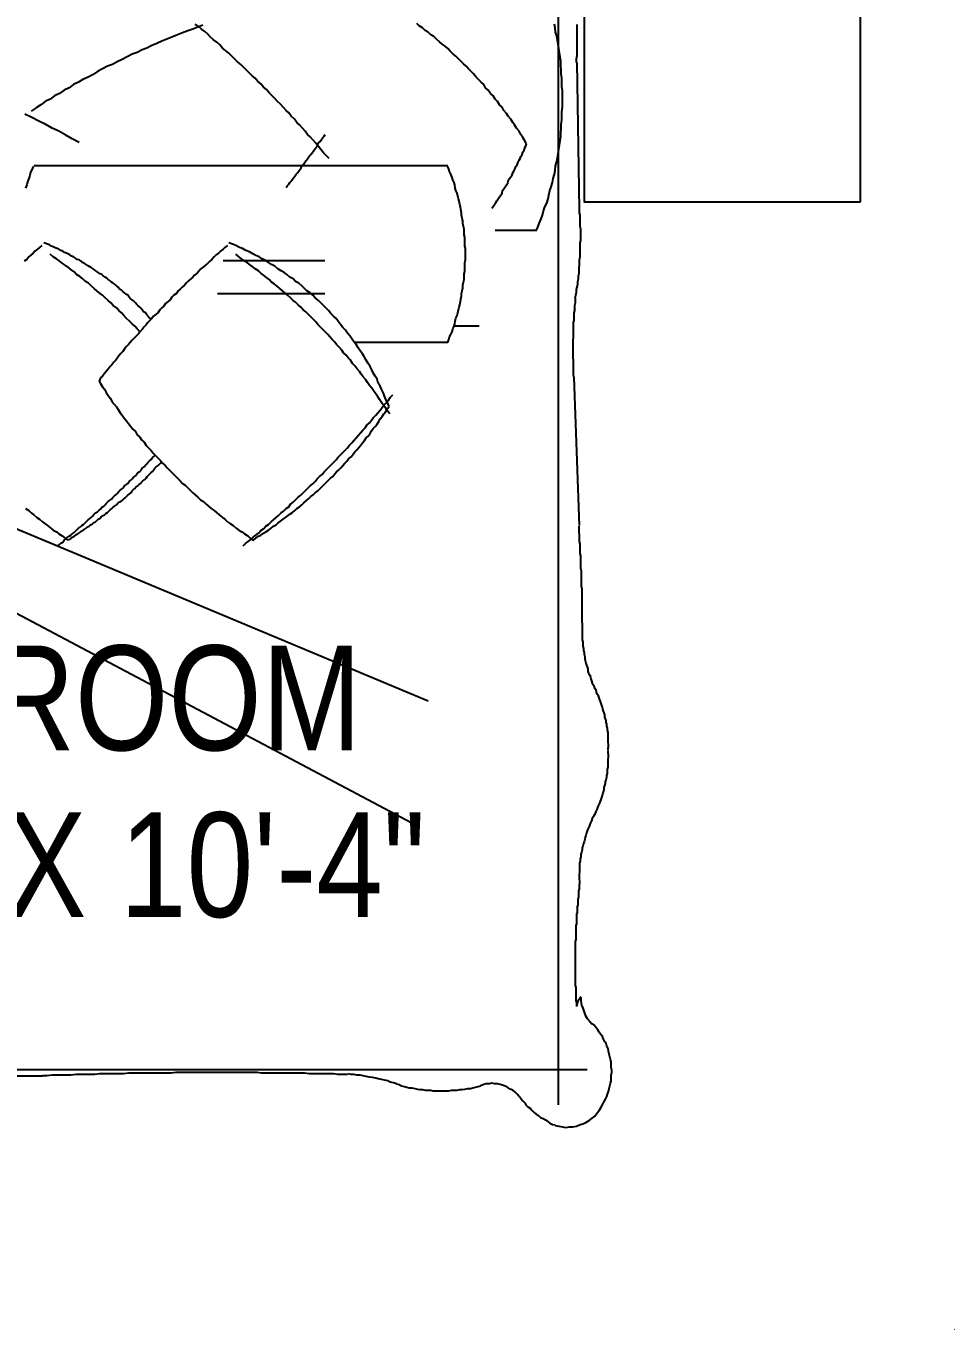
# Model space of a CAD drawing. Extents: x -454308 to 890911, y -14103 to 1343694.
# Drawn here: x 197997.4 to 198057.3, y 662062.4 to 662146.7 of the extents above; entities that cross this region are included whole.
import ezdxf

# ---------------------------------------------------------------- set-up
doc = ezdxf.new("R2010")
doc.units = 0
doc.header["$MEASUREMENT"] = 0
doc.layers.add('A-Door', color=144, linetype='Continuous')
doc.layers.add('FURN', color=250, linetype='Continuous')
doc.layers.add('Text', color=55, linetype='Continuous', lineweight=25)
doc.layers.add('WINDOW', color=147, linetype='Continuous', lineweight=25)
doc.styles.get("Standard").update_dxf_attribs({"font": 'stylu.ttf', "height": 7})

# ---------------------------------------------------------------- blocks, each defined once
blk = doc.blocks.new('eeee')
at = {"layer": 'A-Door'}
for points in [[(165919.198, 672860.668), (165924.705, 672860.668), (165924.705, 672859.477), (165923.226, 672859.477), (165923.226, 672858.778), (165919.198, 672858.778), (165919.198, 672860.668)], [(165924.705, 672859.477), (165924.705, 672858.614), (165956.883, 672858.614), (165956.883, 672859.477), (165924.705, 672859.477)], [(165956.883, 672858.614), (165956.842, 672858.326)], [(165956.801, 672857.833), (165956.801, 672857.586)], [(165956.842, 672858.203), (165956.842, 672857.997)], [(165956.801, 672857.093), (165956.76, 672856.846)], [(165956.801, 672857.463), (165956.801, 672857.216)], [(165956.76, 672856.723), (165956.76, 672856.682), (165956.719, 672856.477)], [(165956.719, 672856.353), (165956.719, 672856.107)], [(165956.637, 672855.614), (165956.596, 672855.367)], [(165956.596, 672855.244), (165956.596, 672854.997)], [(165956.678, 672855.983), (165956.678, 672855.737)], [(165956.513, 672854.504), (165956.472, 672854.257)], [(165956.555, 672854.874), (165956.555, 672854.792), (165956.513, 672854.627)], [(165956.39, 672853.764), (165956.349, 672853.518)], [(165956.431, 672854.134), (165956.39, 672853.887)], [(165956.267, 672853.024), (165956.226, 672852.86), (165956.185, 672852.778)], [(165956.308, 672853.394), (165956.267, 672853.148)], [(165956.02, 672851.915), (165955.979, 672851.668)], [(165956.061, 672852.285), (165956.02, 672852.038)], [(165956.185, 672852.655), (165956.102, 672852.408)], [(165955.856, 672851.175), (165955.774, 672851.011), (165955.774, 672850.929)], [(165955.938, 672851.545), (165955.856, 672851.298)], [(165955.65, 672850.477), (165955.568, 672850.23)], [(165955.774, 672850.805), (165955.65, 672850.6)], [(165955.322, 672849.408), (165955.239, 672849.161), (165955.239, 672849.12)], [(165955.445, 672849.778), (165955.363, 672849.531)], [(165955.527, 672850.107), (165955.445, 672849.86)], [(165955.075, 672848.709), (165955.034, 672848.463)], [(165955.239, 672849.038), (165955.116, 672848.833)], [(165954.705, 672847.641), (165954.623, 672847.394)], [(165954.829, 672847.97), (165954.746, 672847.764)], [(165954.952, 672848.34), (165954.87, 672848.093)], [(165954.459, 672846.901), (165954.335, 672846.696)], [(165954.582, 672847.271), (165954.5, 672847.024)], [(165954.171, 672846.244), (165954.048, 672845.997)], [(165954.294, 672846.614), (165954.171, 672846.367)], [(165953.678, 672845.216), (165953.596, 672845.011)], [(165953.842, 672845.545), (165953.76, 672845.34)], [(165954.007, 672845.874), (165953.924, 672845.627)], [(165953.349, 672844.518), (165953.226, 672844.312)], [(165953.555, 672844.887), (165953.431, 672844.641)], [(165952.856, 672843.531), (165952.733, 672843.326)], [(165953.02, 672843.86), (165953.02, 672843.86), (165952.897, 672843.655)], [(165953.226, 672844.189), (165953.102, 672843.983)], [(165952.281, 672842.586), (165952.157, 672842.34)], [(165952.486, 672842.915), (165952.363, 672842.668)], [(165952.692, 672843.203), (165952.568, 672842.997)], [(165951.911, 672841.929), (165951.787, 672841.723)], [(165952.116, 672842.257), (165952.075, 672842.175), (165951.993, 672842.011)], [(165951.335, 672840.983), (165951.171, 672840.778)], [(165951.541, 672841.271), (165951.376, 672841.066)], [(165951.746, 672841.6), (165951.582, 672841.394)], [(165950.678, 672840.038), (165950.555, 672839.833)], [(165950.883, 672840.367), (165950.76, 672840.161)], [(165951.089, 672840.655), (165951.048, 672840.531), (165950.965, 672840.449)], [(165950.267, 672839.422), (165950.102, 672839.216)], [(165950.472, 672839.709), (165950.308, 672839.504)], [(165949.527, 672838.559), (165949.404, 672838.353)], [(165949.774, 672838.846), (165949.609, 672838.641)], [(165950.02, 672839.134), (165949.938, 672838.97), (165949.856, 672838.929)], [(165948.829, 672837.696), (165948.664, 672837.49)], [(165949.075, 672837.942), (165948.911, 672837.778)], [(165949.322, 672838.23), (165949.157, 672838.066)], [(165948.089, 672836.833), (165947.924, 672836.668)], [(165948.376, 672837.12), (165948.171, 672836.915)], [(165948.582, 672837.408), (165948.459, 672837.203)], [(165947.308, 672836.011), (165947.144, 672835.805)], [(165947.596, 672836.298), (165947.39, 672836.093)], [(165947.842, 672836.545), (165947.678, 672836.381)], [(165946.239, 672834.983), (165946.075, 672834.778)], [(165946.527, 672835.23), (165946.363, 672835.066)], [(165946.774, 672835.518), (165946.609, 672835.312)], [(165947.061, 672835.723), (165946.897, 672835.6)], [(165945.418, 672834.244), (165945.253, 672834.038)], [(165945.705, 672834.449), (165945.5, 672834.285)], [(165945.993, 672834.696), (165945.829, 672834.531)], [(165944.555, 672833.504), (165944.555, 672833.463), (165944.39, 672833.34)], [(165944.883, 672833.709), (165944.678, 672833.545)], [(165945.13, 672833.956), (165944.965, 672833.792)], [(165943.404, 672832.559), (165943.198, 672832.435)], [(165943.692, 672832.764), (165943.486, 672832.641)], [(165943.979, 672833.011), (165943.815, 672832.846)], [(165944.267, 672833.257), (165944.102, 672833.093)], [(165942.171, 672831.696), (165941.965, 672831.572)], [(165942.459, 672831.901), (165942.253, 672831.778)], [(165942.787, 672832.107), (165942.582, 672831.983)], [(165943.075, 672832.312), (165943.034, 672832.271), (165942.87, 672832.189)], [(165940.938, 672830.874), (165940.692, 672830.751)], [(165941.226, 672831.079), (165941.02, 672830.956)], [(165941.555, 672831.285), (165941.472, 672831.203), (165941.349, 672831.161)], [(165941.883, 672831.49), (165941.678, 672831.326)], [(165939.294, 672829.929), (165939.048, 672829.805)], [(165939.623, 672830.093), (165939.418, 672830.011)], [(165939.952, 672830.298), (165939.787, 672830.216), (165939.746, 672830.175)], [(165940.281, 672830.504), (165940.075, 672830.34)], [(165940.609, 672830.668), (165940.404, 672830.545)], [(165937.609, 672829.066), (165937.404, 672828.983)], [(165937.979, 672829.271), (165937.733, 672829.148)], [(165938.308, 672829.394), (165938.102, 672829.312), (165938.102, 672829.271)], [(165938.637, 672829.6), (165938.431, 672829.477)], [(165938.965, 672829.764), (165938.76, 672829.641)], [(165935.924, 672828.326), (165935.678, 672828.244)], [(165936.253, 672828.449), (165936.048, 672828.367)], [(165936.623, 672828.614), (165936.376, 672828.531)], [(165936.952, 672828.778), (165936.746, 672828.655)], [(165937.281, 672828.942), (165937.034, 672828.86)], [(165933.459, 672827.463), (165933.212, 672827.381)], [(165933.787, 672827.586), (165933.582, 672827.463)], [(165934.157, 672827.668), (165933.911, 672827.586)], [(165934.527, 672827.792), (165934.281, 672827.709)], [(165934.856, 672827.915), (165934.609, 672827.833)], [(165935.226, 672828.079), (165934.979, 672827.997)], [(165935.555, 672828.203), (165935.349, 672828.12)], [(165919.198, 672824.709), (165924.705, 672824.709), (165924.705, 672825.86), (165923.226, 672825.86), (165923.226, 672826.518), (165919.198, 672826.518), (165919.198, 672824.709)], [(165929.842, 672826.518), (165929.596, 672826.435)], [(165930.171, 672826.6), (165929.965, 672826.518)], [(165930.582, 672826.641), (165930.294, 672826.641)], [(165930.911, 672826.723), (165930.87, 672826.723), (165930.705, 672826.682)], [(165931.281, 672826.846), (165931.034, 672826.764)], [(165931.65, 672826.929), (165931.404, 672826.846)], [(165932.02, 672827.011), (165931.774, 672826.929)], [(165932.39, 672827.134), (165932.144, 672827.052)], [(165932.719, 672827.216), (165932.513, 672827.134)], [(165933.089, 672827.34), (165932.842, 672827.257)], [(165923.513, 672825.86), (165923.226, 672825.86)], [(165923.883, 672825.86), (165923.637, 672825.86)], [(165924.253, 672825.901), (165924.007, 672825.86)], [(165924.623, 672825.901), (165924.376, 672825.901)], [(165924.993, 672825.901), (165924.746, 672825.901)], [(165925.363, 672825.901), (165925.157, 672825.901), (165925.116, 672825.901)], [(165925.733, 672825.942), (165925.527, 672825.901)], [(165926.144, 672825.983), (165925.856, 672825.983)], [(165926.472, 672825.983), (165926.267, 672825.983)], [(165926.883, 672826.024), (165926.596, 672826.024)], [(165927.212, 672826.107), (165927.089, 672826.066), (165927.007, 672826.066)], [(165927.623, 672826.148), (165927.376, 672826.107)], [(165927.993, 672826.189), (165927.746, 672826.148)], [(165928.363, 672826.23), (165928.116, 672826.189)], [(165928.733, 672826.312), (165928.486, 672826.271)], [(165929.102, 672826.353), (165928.979, 672826.312), (165928.856, 672826.312)], [(165929.431, 672826.435), (165929.226, 672826.394)]]:
    blk.add_lwpolyline(points, dxfattribs=at)
blk = doc.blocks.new('BD')
at = {"layer": 'FURN'}
for points in [[(165985.527, 672806.792), (165985.527, 672782.216), (165985.527, 672731.627)], [(166035.212, 672806.422), (166001.596, 672743.052)], [(166036.486, 672806.422), (166009.527, 672741.983)], [(166045.897, 672764.709), (166046.144, 672765.161), (166046.39, 672765.572), (166046.637, 672766.024), (166046.842, 672766.477), (166047.089, 672766.887), (166047.294, 672767.34), (166047.541, 672767.792), (166047.746, 672768.244)], [(165985.157, 672776.956), (165985.116, 672772.024), (165985.116, 672767.093)], [(166022.061, 672768.203), (166021.938, 672767.997), (166021.774, 672767.833), (166021.65, 672767.668), (166021.486, 672767.463), (166021.363, 672767.298), (166021.198, 672767.093), (166021.075, 672766.929), (166020.952, 672766.764), (166020.787, 672766.559), (166020.664, 672766.394), (166020.541, 672766.189), (166020.418, 672766.024), (166020.294, 672765.819), (166020.13, 672765.614), (166020.007, 672765.449)], [(166039.198, 672767.134), (166039.075, 672767.298), (166038.952, 672767.422), (166038.829, 672767.586), (166038.705, 672767.709), (166038.582, 672767.833), (166038.459, 672767.997), (166038.294, 672768.12), (166038.171, 672768.285)], [(166044.335, 672767.709), (166044.13, 672767.792), (166043.965, 672767.874), (166043.76, 672767.915), (166043.555, 672767.997), (166043.349, 672768.079), (166043.144, 672768.12), (166042.938, 672768.203)], [(166044.376, 672740.709), (166044.376, 672767.668)], [(166053.541, 672756.655), (166053.418, 672756.983), (166053.294, 672757.312), (166053.171, 672757.641), (166053.048, 672757.97), (166052.924, 672758.298), (166052.76, 672758.668), (166052.637, 672758.997), (166052.513, 672759.326), (166052.349, 672759.655), (166052.226, 672759.983), (166052.061, 672760.312), (166051.938, 672760.6), (166051.774, 672760.929), (166051.65, 672761.257), (166051.486, 672761.586), (166051.322, 672761.915), (166051.157, 672762.244), (166050.993, 672762.531), (166050.87, 672762.86), (166050.705, 672763.189), (166050.541, 672763.518), (166050.335, 672763.805), (166050.171, 672764.134), (166050.007, 672764.463), (166049.842, 672764.751), (166049.678, 672765.079), (166049.472, 672765.367), (166049.308, 672765.696), (166049.102, 672765.983), (166048.938, 672766.312), (166048.733, 672766.6), (166048.568, 672766.929), (166048.363, 672767.216), (166048.157, 672767.504), (166047.952, 672767.833)], [(165985.198, 672747.244), (165985.198, 672747.531), (165985.198, 672747.86), (165985.239, 672748.148), (165985.239, 672748.477), (165985.239, 672748.764), (165985.239, 672749.093), (165985.239, 672749.422), (165985.239, 672749.709), (165985.281, 672750.038), (165985.281, 672750.326), (165985.281, 672750.655), (165985.281, 672750.942), (165985.281, 672751.271), (165985.281, 672751.559), (165985.281, 672751.887), (165985.281, 672752.216), (165985.281, 672752.504), (165985.281, 672752.833), (165985.322, 672753.12), (165985.322, 672753.449), (165985.322, 672753.737), (165985.322, 672754.066), (165985.322, 672754.353), (165985.322, 672754.682), (165985.322, 672755.011), (165985.322, 672755.298), (165985.322, 672755.627), (165985.322, 672755.915), (165985.322, 672756.244), (165985.322, 672756.531), (165985.322, 672756.86), (165985.322, 672757.148), (165985.322, 672757.477), (165985.322, 672757.805), (165985.322, 672758.093), (165985.322, 672758.422), (165985.281, 672758.709), (165985.281, 672759.038), (165985.281, 672759.326), (165985.281, 672759.655), (165985.281, 672759.942), (165985.281, 672760.271), (165985.281, 672760.6), (165985.281, 672760.887), (165985.281, 672761.216), (165985.281, 672761.504), (165985.239, 672761.833), (165985.239, 672762.12), (165985.239, 672762.449), (165985.239, 672762.737), (165985.239, 672763.066), (165985.239, 672763.394), (165985.198, 672763.682), (165985.198, 672764.011), (165985.198, 672764.298), (165985.198, 672764.627), (165985.198, 672764.915), (165985.157, 672765.244), (165985.157, 672765.531), (165985.157, 672765.86), (165985.157, 672766.189), (165985.157, 672766.477), (165985.116, 672766.805), (165985.116, 672767.093)], [(166034.39, 672760.024), (166034.513, 672760.148), (166034.596, 672760.23), (166034.678, 672760.312), (166034.801, 672760.394), (166034.883, 672760.518), (166035.007, 672760.6), (166035.089, 672760.682), (166035.171, 672760.764), (166035.294, 672760.887), (166035.376, 672760.97), (166035.459, 672761.052), (166035.582, 672761.175), (166035.664, 672761.257), (166035.746, 672761.381), (166035.829, 672761.463), (166035.952, 672761.545), (166036.034, 672761.668), (166036.116, 672761.751), (166036.198, 672761.874), (166036.281, 672761.956), (166036.363, 672762.079), (166036.486, 672762.161), (166036.568, 672762.285), (166036.65, 672762.367), (166036.733, 672762.49), (166036.815, 672762.614), (166036.897, 672762.696), (166036.979, 672762.819), (166037.061, 672762.901), (166037.144, 672763.024), (166037.226, 672763.148), (166037.308, 672763.23), (166037.349, 672763.353), (166037.431, 672763.477), (166037.513, 672763.559), (166037.596, 672763.682), (166037.678, 672763.805), (166037.76, 672763.929), (166037.801, 672764.011), (166037.883, 672764.134), (166037.965, 672764.257), (166038.048, 672764.381), (166038.089, 672764.504), (166038.171, 672764.586), (166038.253, 672764.709), (166038.294, 672764.833), (166038.376, 672764.956), (166038.459, 672765.079), (166038.5, 672765.203), (166038.582, 672765.326), (166038.623, 672765.408), (166038.705, 672765.531), (166038.746, 672765.655), (166038.829, 672765.778), (166038.87, 672765.901), (166038.952, 672766.024), (166038.993, 672766.148), (166039.034, 672766.271), (166039.116, 672766.394), (166039.157, 672766.518), (166039.239, 672766.641), (166039.281, 672766.764), (166039.322, 672766.887), (166039.363, 672767.011)], [(166019.637, 672766.107), (166019.719, 672765.983), (166019.801, 672765.901), (166019.883, 672765.778), (166020.007, 672765.696), (166020.089, 672765.572), (166020.171, 672765.49), (166020.253, 672765.367), (166020.335, 672765.244), (166020.418, 672765.161), (166020.5, 672765.038), (166020.582, 672764.956), (166020.705, 672764.833), (166020.787, 672764.751), (166020.87, 672764.627), (166020.952, 672764.545), (166021.034, 672764.422), (166021.116, 672764.34), (166021.239, 672764.216), (166021.322, 672764.134), (166021.404, 672764.011), (166021.486, 672763.929), (166021.568, 672763.846), (166021.692, 672763.723), (166021.774, 672763.641), (166021.856, 672763.518), (166021.938, 672763.435), (166022.02, 672763.312), (166022.144, 672763.23), (166022.226, 672763.107), (166022.308, 672763.024), (166022.39, 672762.942), (166022.513, 672762.819), (166022.596, 672762.737), (166022.678, 672762.614), (166022.76, 672762.531), (166022.883, 672762.408), (166022.965, 672762.326), (166023.048, 672762.244), (166023.171, 672762.12), (166023.253, 672762.038), (166023.335, 672761.956), (166023.418, 672761.833), (166023.541, 672761.751), (166023.623, 672761.627), (166023.705, 672761.545), (166023.829, 672761.463), (166023.911, 672761.34), (166023.993, 672761.257), (166024.116, 672761.175), (166024.198, 672761.052), (166024.281, 672760.97), (166024.404, 672760.887), (166024.486, 672760.764), (166024.568, 672760.682), (166024.692, 672760.6), (166024.774, 672760.477), (166024.897, 672760.394), (166024.979, 672760.312), (166025.061, 672760.23), (166025.185, 672760.107), (166025.267, 672760.024), (166025.39, 672759.942), (166025.472, 672759.819), (166025.555, 672759.737)], [(166033.568, 672760.764), (166033.774, 672760.929), (166033.938, 672761.093), (166034.102, 672761.257), (166034.267, 672761.422), (166034.431, 672761.627), (166034.637, 672761.792), (166034.801, 672761.956), (166034.965, 672762.12), (166035.13, 672762.285), (166035.294, 672762.49), (166035.459, 672762.655), (166035.623, 672762.819), (166035.787, 672763.024), (166035.952, 672763.189), (166036.075, 672763.353), (166036.239, 672763.559), (166036.404, 672763.723), (166036.568, 672763.929), (166036.733, 672764.093), (166036.856, 672764.298), (166037.02, 672764.463), (166037.185, 672764.668), (166037.308, 672764.874), (166037.472, 672765.038), (166037.637, 672765.244), (166037.76, 672765.408), (166037.924, 672765.614), (166038.048, 672765.819), (166038.212, 672766.024), (166038.335, 672766.189), (166038.459, 672766.394), (166038.623, 672766.6)], [(166020.007, 672765.408), (166020.089, 672765.285), (166020.171, 672765.203), (166020.212, 672765.079), (166020.294, 672764.997), (166020.376, 672764.874), (166020.418, 672764.792), (166020.5, 672764.668), (166020.582, 672764.586), (166020.623, 672764.463), (166020.705, 672764.381), (166020.787, 672764.257), (166020.87, 672764.175), (166020.911, 672764.052), (166020.993, 672763.97), (166021.075, 672763.846), (166021.157, 672763.764), (166021.198, 672763.641), (166021.281, 672763.559), (166021.363, 672763.477), (166021.445, 672763.353), (166021.527, 672763.271), (166021.609, 672763.148), (166021.65, 672763.066), (166021.733, 672762.983), (166021.815, 672762.86), (166021.897, 672762.778), (166021.979, 672762.696), (166022.061, 672762.572), (166022.144, 672762.49), (166022.226, 672762.408), (166022.308, 672762.285), (166022.39, 672762.203), (166022.472, 672762.12), (166022.513, 672761.997), (166022.596, 672761.915), (166022.678, 672761.833), (166022.76, 672761.709), (166022.842, 672761.627), (166022.924, 672761.545), (166023.007, 672761.463), (166023.089, 672761.34), (166023.212, 672761.257), (166023.294, 672761.175), (166023.376, 672761.093), (166023.459, 672761.011), (166023.541, 672760.887), (166023.623, 672760.805), (166023.705, 672760.723), (166023.787, 672760.641), (166023.87, 672760.559), (166023.952, 672760.435), (166024.034, 672760.353), (166024.157, 672760.271), (166024.239, 672760.189), (166024.322, 672760.107), (166024.404, 672760.024), (166024.486, 672759.942), (166024.568, 672759.86), (166024.692, 672759.778), (166024.774, 672759.696), (166024.856, 672759.572), (166024.938, 672759.49), (166025.02, 672759.408), (166025.144, 672759.326)], [(166030.404, 672763.435), (166030.198, 672763.312), (166029.993, 672763.189), (166029.829, 672763.066), (166029.623, 672762.942), (166029.418, 672762.819), (166029.253, 672762.696), (166029.048, 672762.572), (166028.883, 672762.449), (166028.678, 672762.285), (166028.513, 672762.161), (166028.308, 672762.038), (166028.144, 672761.915), (166027.938, 672761.751), (166027.774, 672761.627), (166027.609, 672761.504), (166027.404, 672761.34), (166027.239, 672761.216), (166027.075, 672761.052), (166026.87, 672760.929), (166026.705, 672760.764), (166026.541, 672760.641), (166026.376, 672760.477), (166026.171, 672760.353), (166026.007, 672760.189), (166025.842, 672760.024), (166025.678, 672759.901), (166025.513, 672759.737), (166025.349, 672759.572), (166025.185, 672759.408), (166025.02, 672759.285), (166024.856, 672759.12), (166024.692, 672758.956), (166024.527, 672758.792), (166024.363, 672758.627), (166024.198, 672758.463), (166024.034, 672758.298), (166023.87, 672758.134), (166023.705, 672757.97), (166023.582, 672757.805), (166023.418, 672757.641), (166023.253, 672757.477), (166023.089, 672757.312), (166022.965, 672757.148), (166022.801, 672756.983), (166022.637, 672756.819), (166022.513, 672756.614), (166022.349, 672756.449), (166022.226, 672756.285), (166022.061, 672756.12), (166021.938, 672755.915), (166021.774, 672755.751), (166021.65, 672755.586), (166021.486, 672755.381), (166021.363, 672755.216), (166021.198, 672755.052), (166021.075, 672754.846), (166020.952, 672754.682), (166020.787, 672754.477), (166020.664, 672754.312), (166020.541, 672754.107), (166020.418, 672753.942), (166020.294, 672753.737), (166020.13, 672753.572), (166020.007, 672753.367)], [(166039.198, 672755.052), (166039.075, 672755.216), (166038.952, 672755.34), (166038.829, 672755.504), (166038.705, 672755.627), (166038.582, 672755.792), (166038.459, 672755.915), (166038.294, 672756.079), (166038.171, 672756.203), (166038.048, 672756.326), (166037.924, 672756.49), (166037.801, 672756.614), (166037.678, 672756.778), (166037.555, 672756.901), (166037.39, 672757.024), (166037.267, 672757.189), (166037.144, 672757.312), (166037.02, 672757.435), (166036.897, 672757.6), (166036.774, 672757.723), (166036.609, 672757.846), (166036.486, 672758.011), (166036.363, 672758.134), (166036.239, 672758.257), (166036.075, 672758.381), (166035.952, 672758.545), (166035.829, 672758.668), (166035.664, 672758.792), (166035.541, 672758.915), (166035.418, 672759.079), (166035.253, 672759.203), (166035.13, 672759.326), (166035.007, 672759.449), (166034.842, 672759.572), (166034.719, 672759.696), (166034.596, 672759.86), (166034.431, 672759.983), (166034.308, 672760.107), (166034.185, 672760.23), (166034.02, 672760.353), (166033.897, 672760.477), (166033.733, 672760.6), (166033.609, 672760.723), (166033.445, 672760.846), (166033.322, 672760.97), (166033.157, 672761.134), (166033.034, 672761.257), (166032.87, 672761.381), (166032.746, 672761.504), (166032.623, 672761.627), (166032.459, 672761.751), (166032.294, 672761.874), (166032.171, 672761.997), (166032.007, 672762.12), (166031.883, 672762.203), (166031.719, 672762.326), (166031.596, 672762.449), (166031.431, 672762.572), (166031.308, 672762.696), (166031.144, 672762.819), (166030.979, 672762.942), (166030.856, 672763.066), (166030.692, 672763.189), (166030.568, 672763.312), (166030.404, 672763.394)], [(166044.87, 672748.435), (166045.034, 672748.6), (166045.239, 672748.805), (166045.445, 672748.97), (166045.65, 672749.134), (166045.856, 672749.298), (166046.061, 672749.463), (166046.267, 672749.668), (166046.431, 672749.833), (166046.637, 672749.997), (166046.842, 672750.161), (166047.048, 672750.367), (166047.212, 672750.531), (166047.418, 672750.696), (166047.623, 672750.901), (166047.829, 672751.066), (166047.993, 672751.23), (166048.198, 672751.435), (166048.404, 672751.6), (166048.568, 672751.805), (166048.774, 672751.97), (166048.938, 672752.134), (166049.144, 672752.34), (166049.349, 672752.504), (166049.513, 672752.709), (166049.719, 672752.874), (166049.883, 672753.079), (166050.089, 672753.244), (166050.253, 672753.449), (166050.459, 672753.655), (166050.623, 672753.819), (166050.829, 672754.024), (166050.993, 672754.189), (166051.157, 672754.394), (166051.363, 672754.6), (166051.527, 672754.764), (166051.733, 672754.97), (166051.897, 672755.175), (166052.061, 672755.381), (166052.267, 672755.545), (166052.431, 672755.751), (166052.596, 672755.956), (166052.76, 672756.161), (166052.965, 672756.326), (166053.13, 672756.531), (166053.294, 672756.737), (166053.459, 672756.942), (166053.623, 672757.148)], [(166036.075, 672755.709), (166036.075, 672748.723)], [(166028.719, 672744.531), (166028.924, 672744.614), (166029.171, 672744.737), (166029.376, 672744.819), (166029.582, 672744.901), (166029.829, 672745.024), (166030.034, 672745.107), (166030.239, 672745.23), (166030.486, 672745.312), (166030.692, 672745.435), (166030.897, 672745.559), (166031.102, 672745.641), (166031.308, 672745.764), (166031.513, 672745.887), (166031.719, 672746.011), (166031.924, 672746.134), (166032.13, 672746.257), (166032.335, 672746.422), (166032.541, 672746.545), (166032.746, 672746.668), (166032.911, 672746.792), (166033.116, 672746.956), (166033.322, 672747.079), (166033.486, 672747.244), (166033.692, 672747.367), (166033.856, 672747.531), (166034.061, 672747.696), (166034.226, 672747.819), (166034.431, 672747.983), (166034.596, 672748.148), (166034.76, 672748.312), (166034.965, 672748.477), (166035.13, 672748.641), (166035.294, 672748.805), (166035.459, 672748.97), (166035.623, 672749.134), (166035.787, 672749.34), (166035.952, 672749.504), (166036.116, 672749.668), (166036.239, 672749.874), (166036.404, 672750.038), (166036.568, 672750.203), (166036.733, 672750.408), (166036.856, 672750.614), (166037.02, 672750.778), (166037.144, 672750.983), (166037.308, 672751.189), (166037.431, 672751.353), (166037.555, 672751.559), (166037.678, 672751.764), (166037.842, 672751.97), (166037.965, 672752.175), (166038.089, 672752.381), (166038.212, 672752.586), (166038.335, 672752.792), (166038.459, 672752.997), (166038.541, 672753.203), (166038.664, 672753.408), (166038.787, 672753.614), (166038.87, 672753.86), (166038.993, 672754.066), (166039.075, 672754.271), (166039.198, 672754.518), (166039.281, 672754.723), (166039.363, 672754.97)], [(166038.212, 672755.34), (166038.212, 672748.723)], [(166019.637, 672754.024), (166019.801, 672753.86), (166019.924, 672753.696), (166020.048, 672753.531), (166020.212, 672753.367), (166020.335, 672753.203), (166020.459, 672753.038), (166020.623, 672752.874), (166020.746, 672752.709), (166020.911, 672752.545), (166021.034, 672752.381), (166021.198, 672752.216), (166021.322, 672752.052), (166021.486, 672751.887), (166021.609, 672751.723), (166021.774, 672751.559), (166021.897, 672751.394), (166022.061, 672751.23), (166022.185, 672751.066), (166022.349, 672750.942), (166022.472, 672750.778), (166022.637, 672750.614), (166022.801, 672750.449), (166022.924, 672750.285), (166023.089, 672750.12), (166023.212, 672749.997), (166023.376, 672749.833), (166023.541, 672749.668), (166023.664, 672749.504), (166023.829, 672749.34), (166023.993, 672749.216), (166024.157, 672749.052), (166024.281, 672748.887), (166024.445, 672748.764), (166024.609, 672748.6), (166024.774, 672748.435), (166024.897, 672748.312), (166025.061, 672748.148), (166025.226, 672747.983), (166025.39, 672747.86), (166025.555, 672747.696), (166025.719, 672747.531), (166025.842, 672747.408), (166026.007, 672747.244), (166026.171, 672747.12), (166026.335, 672746.956), (166026.5, 672746.833), (166026.664, 672746.668), (166026.829, 672746.545), (166026.993, 672746.381), (166027.157, 672746.257), (166027.322, 672746.093), (166027.486, 672745.97), (166027.65, 672745.805), (166027.815, 672745.682), (166027.979, 672745.559), (166028.144, 672745.394), (166028.308, 672745.271), (166028.472, 672745.107), (166028.637, 672744.983), (166028.801, 672744.86), (166028.965, 672744.696), (166029.13, 672744.572), (166029.294, 672744.449), (166029.459, 672744.285)], [(166028.226, 672744.49), (166028.39, 672744.614), (166028.596, 672744.737), (166028.76, 672744.86), (166028.965, 672745.024), (166029.171, 672745.148), (166029.335, 672745.271), (166029.541, 672745.394), (166029.705, 672745.518), (166029.911, 672745.641), (166030.075, 672745.805), (166030.281, 672745.929), (166030.445, 672746.052), (166030.65, 672746.216), (166030.815, 672746.34), (166030.979, 672746.463), (166031.185, 672746.627), (166031.349, 672746.751), (166031.513, 672746.915), (166031.719, 672747.038), (166031.883, 672747.203), (166032.048, 672747.326), (166032.212, 672747.49), (166032.376, 672747.614), (166032.582, 672747.778), (166032.746, 672747.942), (166032.911, 672748.066), (166033.075, 672748.23), (166033.239, 672748.394), (166033.404, 672748.518), (166033.568, 672748.682), (166033.733, 672748.846), (166033.897, 672749.011), (166034.061, 672749.175), (166034.226, 672749.298), (166034.39, 672749.463), (166034.555, 672749.627), (166034.719, 672749.792), (166034.883, 672749.956), (166035.007, 672750.12), (166035.171, 672750.285), (166035.335, 672750.449), (166035.5, 672750.614), (166035.623, 672750.778), (166035.787, 672750.942), (166035.952, 672751.148), (166036.116, 672751.312), (166036.239, 672751.477), (166036.404, 672751.641), (166036.527, 672751.805), (166036.692, 672752.011), (166036.815, 672752.175), (166036.979, 672752.34), (166037.102, 672752.504), (166037.267, 672752.709), (166037.39, 672752.874), (166037.555, 672753.038), (166037.678, 672753.244), (166037.801, 672753.408), (166037.965, 672753.614), (166038.089, 672753.778), (166038.212, 672753.983), (166038.335, 672754.148), (166038.5, 672754.353), (166038.623, 672754.518)], [(166020.007, 672753.367), (166020.13, 672753.203), (166020.253, 672753.038), (166020.335, 672752.874), (166020.459, 672752.709), (166020.541, 672752.545), (166020.664, 672752.381), (166020.787, 672752.216), (166020.911, 672752.052), (166020.993, 672751.887), (166021.116, 672751.764), (166021.239, 672751.6), (166021.363, 672751.435), (166021.486, 672751.271), (166021.609, 672751.107), (166021.692, 672750.983), (166021.815, 672750.819), (166021.938, 672750.655), (166022.061, 672750.531), (166022.185, 672750.367), (166022.308, 672750.203), (166022.431, 672750.079), (166022.596, 672749.915), (166022.719, 672749.751), (166022.842, 672749.627), (166022.965, 672749.463), (166023.089, 672749.34), (166023.212, 672749.175), (166023.335, 672749.052), (166023.5, 672748.887), (166023.623, 672748.764), (166023.746, 672748.641), (166023.911, 672748.477), (166024.034, 672748.353), (166024.157, 672748.189), (166024.322, 672748.066), (166024.445, 672747.942), (166024.568, 672747.819), (166024.733, 672747.655), (166024.856, 672747.531), (166025.02, 672747.408), (166025.144, 672747.285), (166025.308, 672747.161), (166025.431, 672746.997), (166025.596, 672746.874), (166025.76, 672746.751), (166025.883, 672746.627), (166026.048, 672746.504), (166026.171, 672746.381), (166026.335, 672746.257), (166026.5, 672746.134), (166026.664, 672746.011), (166026.787, 672745.887), (166026.952, 672745.764), (166027.116, 672745.682), (166027.281, 672745.559), (166027.404, 672745.435), (166027.568, 672745.312), (166027.733, 672745.189), (166027.897, 672745.107), (166028.061, 672744.983), (166028.226, 672744.86), (166028.39, 672744.737), (166028.555, 672744.655), (166028.719, 672744.531)], [(166042.979, 672751.23), (166043.102, 672751.148), (166043.185, 672751.066), (166043.308, 672750.983), (166043.39, 672750.901), (166043.513, 672750.819), (166043.637, 672750.737), (166043.719, 672750.655), (166043.842, 672750.572), (166043.924, 672750.49), (166044.048, 672750.408), (166044.171, 672750.326), (166044.253, 672750.244), (166044.376, 672750.203), (166044.459, 672750.12), (166044.582, 672750.038), (166044.705, 672749.956), (166044.787, 672749.874), (166044.911, 672749.792), (166045.034, 672749.709), (166045.116, 672749.627), (166045.239, 672749.545), (166045.322, 672749.463), (166045.445, 672749.381), (166045.568, 672749.298), (166045.65, 672749.216), (166045.774, 672749.175), (166045.897, 672749.093), (166045.979, 672749.011), (166046.102, 672748.929), (166046.226, 672748.846), (166046.308, 672748.764), (166046.431, 672748.682)], [(165984.582, 672744.038), (165984.664, 672744.244), (165984.705, 672744.449), (165984.787, 672744.614), (165984.829, 672744.819), (165984.87, 672745.024), (165984.911, 672745.23), (165984.952, 672745.394), (165984.993, 672745.6), (165985.034, 672745.805), (165985.075, 672746.011), (165985.116, 672746.216), (165985.157, 672746.422), (165985.157, 672746.627), (165985.198, 672746.792), (165985.198, 672746.997), (165985.239, 672747.203)], [(166032.911, 672746.751), (166032.911, 672740.709)], [(166045.815, 672735.572), (166046.02, 672735.696), (166046.226, 672735.819), (166046.431, 672735.942), (166046.637, 672736.066), (166046.842, 672736.23), (166047.048, 672736.353), (166047.212, 672736.477), (166047.418, 672736.6), (166047.623, 672736.764), (166047.787, 672736.887), (166047.993, 672737.052), (166048.198, 672737.175), (166048.363, 672737.34), (166048.568, 672737.463), (166048.733, 672737.627), (166048.938, 672737.751), (166049.102, 672737.915), (166049.308, 672738.079), (166049.472, 672738.244), (166049.678, 672738.367), (166049.842, 672738.531), (166050.007, 672738.696), (166050.171, 672738.86), (166050.376, 672739.024), (166050.541, 672739.189), (166050.705, 672739.353), (166050.87, 672739.518), (166051.034, 672739.682), (166051.198, 672739.846), (166051.363, 672740.011), (166051.527, 672740.175), (166051.692, 672740.381), (166051.856, 672740.545), (166052.02, 672740.709), (166052.185, 672740.874), (166052.308, 672741.079), (166052.472, 672741.244), (166052.637, 672741.449), (166052.801, 672741.614), (166052.924, 672741.819), (166053.089, 672741.983), (166053.212, 672742.189), (166053.376, 672742.353), (166053.5, 672742.559), (166053.664, 672742.723)], [(165984.582, 672744.038), (165984.541, 672743.874), (165984.459, 672743.709), (165984.418, 672743.545), (165984.376, 672743.381), (165984.335, 672743.216), (165984.335, 672743.052), (165984.294, 672742.846), (165984.253, 672742.682), (165984.212, 672742.518), (165984.212, 672742.353), (165984.171, 672742.189), (165984.171, 672741.983), (165984.171, 672741.819), (165984.13, 672741.655), (165984.13, 672741.49), (165984.13, 672741.326), (165984.13, 672741.12), (165984.13, 672740.956), (165984.13, 672740.792), (165984.13, 672740.627), (165984.171, 672740.463), (165984.171, 672740.257), (165984.171, 672740.093), (165984.212, 672739.929), (165984.212, 672739.764), (165984.253, 672739.6), (165984.294, 672739.394), (165984.294, 672739.23), (165984.335, 672739.066), (165984.376, 672738.901), (165984.418, 672738.737), (165984.459, 672738.572)], [(166032.87, 672740.709), (166033.075, 672740.627), (166033.239, 672740.586), (166033.404, 672740.504), (166033.568, 672740.422), (166033.774, 672740.381), (166033.938, 672740.298), (166034.102, 672740.257), (166034.267, 672740.216), (166034.472, 672740.175), (166034.637, 672740.093), (166034.801, 672740.052), (166035.007, 672740.011), (166035.171, 672739.97), (166035.335, 672739.929), (166035.541, 672739.887), (166035.705, 672739.846), (166035.911, 672739.805), (166036.075, 672739.805), (166036.239, 672739.764), (166036.445, 672739.723), (166036.609, 672739.723), (166036.815, 672739.682), (166036.979, 672739.641), (166037.144, 672739.641), (166037.349, 672739.641), (166037.513, 672739.6), (166037.719, 672739.6), (166037.883, 672739.6), (166038.089, 672739.6), (166038.253, 672739.559), (166038.418, 672739.559), (166038.623, 672739.559), (166038.787, 672739.559), (166038.993, 672739.559), (166039.157, 672739.6), (166039.363, 672739.6), (166039.527, 672739.6), (166039.733, 672739.6), (166039.897, 672739.641), (166040.061, 672739.641), (166040.267, 672739.641), (166040.431, 672739.682), (166040.637, 672739.723), (166040.801, 672739.723), (166040.965, 672739.764), (166041.171, 672739.805), (166041.335, 672739.805), (166041.541, 672739.846), (166041.705, 672739.887), (166041.87, 672739.929), (166042.075, 672739.97), (166042.239, 672740.011), (166042.404, 672740.052), (166042.609, 672740.093), (166042.774, 672740.175), (166042.938, 672740.216), (166043.144, 672740.257), (166043.308, 672740.298), (166043.472, 672740.381), (166043.637, 672740.422), (166043.842, 672740.504), (166044.007, 672740.586), (166044.171, 672740.627), (166044.335, 672740.709)], [(166033.938, 672738.655), (166033.938, 672740.298)], [(165983.637, 672735.942), (165983.76, 672736.066), (165983.924, 672736.189), (165984.048, 672736.312), (165984.171, 672736.477), (165984.253, 672736.641), (165984.335, 672736.764), (165984.418, 672736.929), (165984.5, 672737.134), (165984.541, 672737.298), (165984.582, 672737.463), (165984.582, 672737.668), (165984.623, 672737.833), (165984.582, 672737.997), (165984.582, 672738.203), (165984.541, 672738.367), (165984.459, 672738.572)], [(166040.185, 672737.627), (166040.185, 672734.915)], [(166041.623, 672737.833), (166041.746, 672737.751), (166041.87, 672737.668), (166041.993, 672737.586), (166042.116, 672737.504), (166042.239, 672737.422), (166042.363, 672737.34), (166042.486, 672737.257), (166042.609, 672737.175), (166042.774, 672737.134), (166042.897, 672737.052), (166043.02, 672736.97), (166043.144, 672736.887), (166043.267, 672736.805), (166043.39, 672736.764), (166043.555, 672736.682), (166043.678, 672736.6), (166043.801, 672736.518), (166043.924, 672736.477), (166044.048, 672736.394), (166044.212, 672736.312), (166044.335, 672736.271), (166044.459, 672736.189), (166044.582, 672736.148), (166044.746, 672736.066), (166044.87, 672735.983), (166044.993, 672735.942), (166045.116, 672735.86), (166045.281, 672735.819), (166045.404, 672735.737), (166045.527, 672735.696), (166045.692, 672735.614), (166045.815, 672735.572)], [(165983.637, 672735.942), (165983.472, 672735.819), (165983.349, 672735.696), (165983.226, 672735.614), (165983.102, 672735.49), (165982.979, 672735.326), (165982.856, 672735.203), (165982.733, 672735.079), (165982.609, 672734.956), (165982.527, 672734.792), (165982.404, 672734.668), (165982.322, 672734.504), (165982.239, 672734.34), (165982.116, 672734.175), (165982.034, 672734.052), (165981.952, 672733.887), (165981.911, 672733.723)], [(166040.144, 672734.956), (166040.39, 672734.833), (166040.637, 672734.751), (166040.924, 672734.627), (166041.171, 672734.545), (166041.459, 672734.463), (166041.705, 672734.381), (166041.952, 672734.257), (166042.239, 672734.175), (166042.486, 672734.134), (166042.774, 672734.052), (166043.02, 672733.97), (166043.308, 672733.887), (166043.555, 672733.846), (166043.842, 672733.764), (166044.089, 672733.723), (166044.376, 672733.682), (166044.664, 672733.6), (166044.911, 672733.559), (166045.198, 672733.518), (166045.445, 672733.477), (166045.733, 672733.435), (166046.02, 672733.394), (166046.267, 672733.353), (166046.555, 672733.353), (166046.801, 672733.312), (166047.089, 672733.312), (166047.376, 672733.271), (166047.623, 672733.271), (166047.911, 672733.271), (166048.198, 672733.23), (166048.445, 672733.23), (166048.733, 672733.23), (166049.02, 672733.23), (166049.267, 672733.23), (166049.555, 672733.271), (166049.842, 672733.271), (166050.089, 672733.271), (166050.376, 672733.312), (166050.664, 672733.312), (166050.911, 672733.353), (166051.198, 672733.353), (166051.486, 672733.394), (166051.733, 672733.435), (166052.02, 672733.477), (166052.308, 672733.518), (166052.555, 672733.559), (166052.842, 672733.6), (166053.089, 672733.682), (166053.376, 672733.723), (166053.623, 672733.764)], [(165981.87, 672733.723), (165981.829, 672733.477), (165981.787, 672733.23), (165981.746, 672733.024), (165981.787, 672732.778), (165981.787, 672732.572), (165981.829, 672732.326), (165981.911, 672732.12), (165981.993, 672731.915), (165982.075, 672731.709), (165982.198, 672731.504), (165982.363, 672731.298), (165982.486, 672731.134), (165982.692, 672730.97), (165982.856, 672730.846), (165983.061, 672730.723), (165983.267, 672730.6)], [(166059.294, 672733.518), (165983.226, 672733.518)], [(165990.212, 672732.038), (165989.965, 672732.038), (165989.719, 672731.997), (165989.513, 672731.915), (165989.267, 672731.833), (165989.061, 672731.751), (165988.856, 672731.627), (165988.65, 672731.463), (165988.486, 672731.298)], [(165997.65, 672732.12), (165997.527, 672732.161), (165997.404, 672732.161), (165997.281, 672732.161), (165997.157, 672732.203), (165997.034, 672732.203), (165996.911, 672732.203), (165996.746, 672732.203), (165996.623, 672732.244), (165996.5, 672732.244), (165996.376, 672732.244), (165996.253, 672732.244), (165996.13, 672732.285), (165996.007, 672732.285), (165995.883, 672732.285), (165995.76, 672732.285), (165995.637, 672732.326), (165995.513, 672732.326), (165995.39, 672732.326), (165995.267, 672732.326), (165995.144, 672732.326), (165995.02, 672732.326), (165994.897, 672732.367), (165994.774, 672732.367), (165994.65, 672732.367), (165994.527, 672732.367), (165994.404, 672732.367), (165994.281, 672732.367), (165994.116, 672732.367), (165993.993, 672732.367), (165993.87, 672732.408), (165993.746, 672732.408), (165993.623, 672732.408), (165993.5, 672732.408), (165993.376, 672732.408), (165993.253, 672732.408), (165993.13, 672732.408), (165993.007, 672732.408), (165992.883, 672732.408), (165992.76, 672732.408), (165992.637, 672732.408), (165992.513, 672732.408), (165992.39, 672732.408), (165992.267, 672732.408), (165992.144, 672732.408), (165992.02, 672732.408), (165991.897, 672732.408), (165991.733, 672732.408), (165991.609, 672732.408), (165991.486, 672732.408), (165991.363, 672732.408), (165991.239, 672732.408), (165991.116, 672732.408), (165990.993, 672732.408), (165990.87, 672732.367), (165990.746, 672732.367), (165990.623, 672732.367), (165990.5, 672732.367), (165990.376, 672732.367), (165990.253, 672732.367), (165990.13, 672732.367), (165990.007, 672732.367), (165989.883, 672732.326), (165989.76, 672732.326), (165989.637, 672732.326)], [(165990.253, 672732.038), (165990.089, 672732.161), (165989.965, 672732.244), (165989.801, 672732.285), (165989.637, 672732.326)], [(166002.13, 672731.175), (166002.007, 672731.216), (166001.883, 672731.298), (166001.719, 672731.34), (166001.596, 672731.422), (166001.472, 672731.463), (166001.349, 672731.504), (166001.185, 672731.586), (166001.061, 672731.627), (166000.938, 672731.668), (166000.774, 672731.709), (166000.65, 672731.751), (166000.527, 672731.792), (166000.363, 672731.833), (166000.239, 672731.874), (166000.075, 672731.915), (165999.952, 672731.956), (165999.829, 672731.956), (165999.664, 672731.997), (165999.541, 672732.038), (165999.376, 672732.038), (165999.253, 672732.079), (165999.089, 672732.079), (165998.965, 672732.12), (165998.801, 672732.12), (165998.678, 672732.12), (165998.513, 672732.12), (165998.39, 672732.12), (165998.226, 672732.161), (165998.102, 672732.161), (165997.938, 672732.161), (165997.774, 672732.12), (165997.65, 672732.12)], [(166014.623, 672731.956), (166014.829, 672731.956), (166015.034, 672731.956), (166015.239, 672731.956), (166015.404, 672731.956), (166015.609, 672731.956), (166015.815, 672731.956), (166016.02, 672731.956), (166016.226, 672731.956), (166016.39, 672731.956), (166016.596, 672731.956), (166016.801, 672731.956), (166017.007, 672731.997), (166017.171, 672731.997), (166017.376, 672731.997), (166017.582, 672731.997), (166017.787, 672731.997), (166017.993, 672731.997), (166018.157, 672732.038), (166018.363, 672732.038), (166018.568, 672732.038), (166018.774, 672732.038), (166018.979, 672732.038), (166019.144, 672732.079), (166019.349, 672732.079), (166019.555, 672732.079), (166019.76, 672732.079), (166019.924, 672732.12), (166020.13, 672732.12), (166020.335, 672732.12), (166020.541, 672732.161), (166020.705, 672732.161), (166020.911, 672732.161)], [(166030.609, 672732.49), (166020.952, 672732.161)], [(166035.787, 672732.408), (166035.623, 672732.408), (166035.459, 672732.408), (166035.294, 672732.449), (166035.13, 672732.449), (166034.965, 672732.449), (166034.801, 672732.49), (166034.637, 672732.49), (166034.472, 672732.49), (166034.308, 672732.49), (166034.185, 672732.531), (166034.02, 672732.531), (166033.856, 672732.531), (166033.692, 672732.531), (166033.527, 672732.531), (166033.363, 672732.531), (166033.198, 672732.531), (166033.034, 672732.572), (166032.87, 672732.572), (166032.705, 672732.572), (166032.541, 672732.572), (166032.376, 672732.572), (166032.212, 672732.572), (166032.048, 672732.572), (166031.883, 672732.572), (166031.719, 672732.531), (166031.555, 672732.531), (166031.39, 672732.531), (166031.267, 672732.531), (166031.102, 672732.531), (166030.938, 672732.531), (166030.774, 672732.531), (166030.609, 672732.49)], [(166035.787, 672732.408), (166035.952, 672732.367), (166036.157, 672732.326), (166036.322, 672732.326), (166036.486, 672732.285), (166036.692, 672732.244), (166036.856, 672732.244), (166037.02, 672732.203), (166037.226, 672732.203), (166037.39, 672732.161), (166037.555, 672732.161), (166037.76, 672732.161), (166037.924, 672732.12), (166038.089, 672732.12), (166038.294, 672732.12), (166038.459, 672732.079), (166038.664, 672732.079), (166038.829, 672732.079), (166038.993, 672732.079), (166039.198, 672732.079), (166039.363, 672732.079), (166039.527, 672732.038), (166039.733, 672732.038), (166039.897, 672732.038), (166040.102, 672732.038), (166040.267, 672732.038), (166040.431, 672732.079), (166040.637, 672732.079), (166040.801, 672732.079), (166040.965, 672732.079), (166041.171, 672732.079), (166041.335, 672732.12), (166041.541, 672732.12)], [(166041.541, 672732.12), (166051.116, 672732.285)], [(166051.116, 672732.326), (166051.363, 672732.326), (166051.568, 672732.285), (166051.815, 672732.285), (166052.02, 672732.285), (166052.267, 672732.285), (166052.472, 672732.285), (166052.678, 672732.285), (166052.924, 672732.285), (166053.13, 672732.285), (166053.376, 672732.285), (166053.582, 672732.285)], [(165983.267, 672730.6), (165983.431, 672730.518), (165983.596, 672730.435), (165983.76, 672730.353), (165983.924, 672730.312), (165984.089, 672730.23), (165984.294, 672730.189), (165984.459, 672730.148), (165984.623, 672730.107), (165984.787, 672730.066), (165984.952, 672730.066), (165985.157, 672730.066), (165985.322, 672730.024), (165985.486, 672730.024), (165985.65, 672730.066), (165985.856, 672730.066), (165986.02, 672730.066), (165986.185, 672730.107), (165986.349, 672730.148), (165986.513, 672730.189), (165986.719, 672730.23), (165986.883, 672730.271), (165987.048, 672730.353), (165987.212, 672730.394), (165987.335, 672730.477), (165987.5, 672730.559), (165987.664, 672730.641), (165987.829, 672730.764), (165987.952, 672730.846), (165988.116, 672730.929), (165988.239, 672731.052), (165988.404, 672731.175), (165988.527, 672731.298)], [(166014.623, 672731.956), (166014.459, 672731.956), (166014.335, 672731.956), (166014.212, 672731.956), (166014.048, 672731.956), (166013.924, 672731.956), (166013.801, 672731.956), (166013.637, 672731.956), (166013.513, 672731.956), (166013.349, 672731.915), (166013.226, 672731.915), (166013.102, 672731.915), (166012.938, 672731.874), (166012.815, 672731.874), (166012.692, 672731.833), (166012.568, 672731.833), (166012.404, 672731.792), (166012.281, 672731.792), (166012.157, 672731.751), (166011.993, 672731.709), (166011.87, 672731.668), (166011.746, 672731.627), (166011.623, 672731.586), (166011.459, 672731.586), (166011.335, 672731.545), (166011.212, 672731.463), (166011.089, 672731.422), (166010.965, 672731.381), (166010.842, 672731.34), (166010.678, 672731.298), (166010.555, 672731.216), (166010.431, 672731.175), (166010.308, 672731.134)], [(166042.034, 672713.833), (166059.993, 672713.833), (166059.993, 672731.833), (166042.034, 672731.833), (166042.034, 672713.833)], [(166002.089, 672731.134), (166002.212, 672731.093), (166002.335, 672731.052), (166002.459, 672730.97), (166002.582, 672730.929), (166002.705, 672730.887), (166002.87, 672730.805), (166002.993, 672730.764), (166003.116, 672730.723), (166003.239, 672730.682), (166003.363, 672730.641), (166003.486, 672730.6), (166003.609, 672730.559), (166003.733, 672730.518), (166003.897, 672730.518), (166004.02, 672730.477), (166004.144, 672730.435), (166004.267, 672730.435), (166004.39, 672730.394), (166004.555, 672730.353), (166004.678, 672730.353), (166004.801, 672730.312), (166004.924, 672730.312), (166005.089, 672730.312), (166005.212, 672730.271), (166005.335, 672730.271), (166005.5, 672730.271), (166005.623, 672730.271), (166005.746, 672730.271), (166005.87, 672730.23), (166006.034, 672730.23), (166006.157, 672730.271), (166006.281, 672730.271)], [(166006.322, 672730.271), (166006.445, 672730.271), (166006.568, 672730.23), (166006.692, 672730.23), (166006.856, 672730.271), (166006.979, 672730.271), (166007.102, 672730.271), (166007.226, 672730.271), (166007.349, 672730.271), (166007.472, 672730.271), (166007.637, 672730.312), (166007.76, 672730.312), (166007.883, 672730.353), (166008.007, 672730.353), (166008.13, 672730.394), (166008.253, 672730.394), (166008.376, 672730.435), (166008.5, 672730.477), (166008.623, 672730.477), (166008.746, 672730.518), (166008.87, 672730.559), (166008.993, 672730.6), (166009.116, 672730.641), (166009.239, 672730.682), (166009.363, 672730.723), (166009.486, 672730.764), (166009.609, 672730.805), (166009.733, 672730.846), (166009.856, 672730.887), (166009.979, 672730.97), (166010.102, 672731.011), (166010.226, 672731.052), (166010.349, 672731.134)]]:
    blk.add_lwpolyline(points, dxfattribs=at)

msp = doc.modelspace()

# ---------------------------------------------------------------- block references
at = {"layer": 'Text', "rotation": 90}
msp.add_blockref('BD', (870765.588, 496093.239), dxfattribs=at)
at = {"layer": 'WINDOW', "rotation": 180}
msp.add_blockref('eeee', (364000.985, 1334894.126), dxfattribs=at)

# ---------------------------------------------------------------- texts
at = {"layer": 'Text', "char_height": 6.82192, "attachment_point": 4}
for s, insert, width in [('{\\fArial Narrow|b0|i0|c1|p15;BED ROOM}', (197976.73, 662102.921), 55.60274), ('{\\fArial Narrow|b0|i0|c0|p15;13\'-9" X 10\'-4"}', (197974.059, 662092.055), 104.30137)]:
    msp.add_mtext(s, dxfattribs=dict(at, insert=insert, width=width))

doc.saveas('drawing.dxf')
